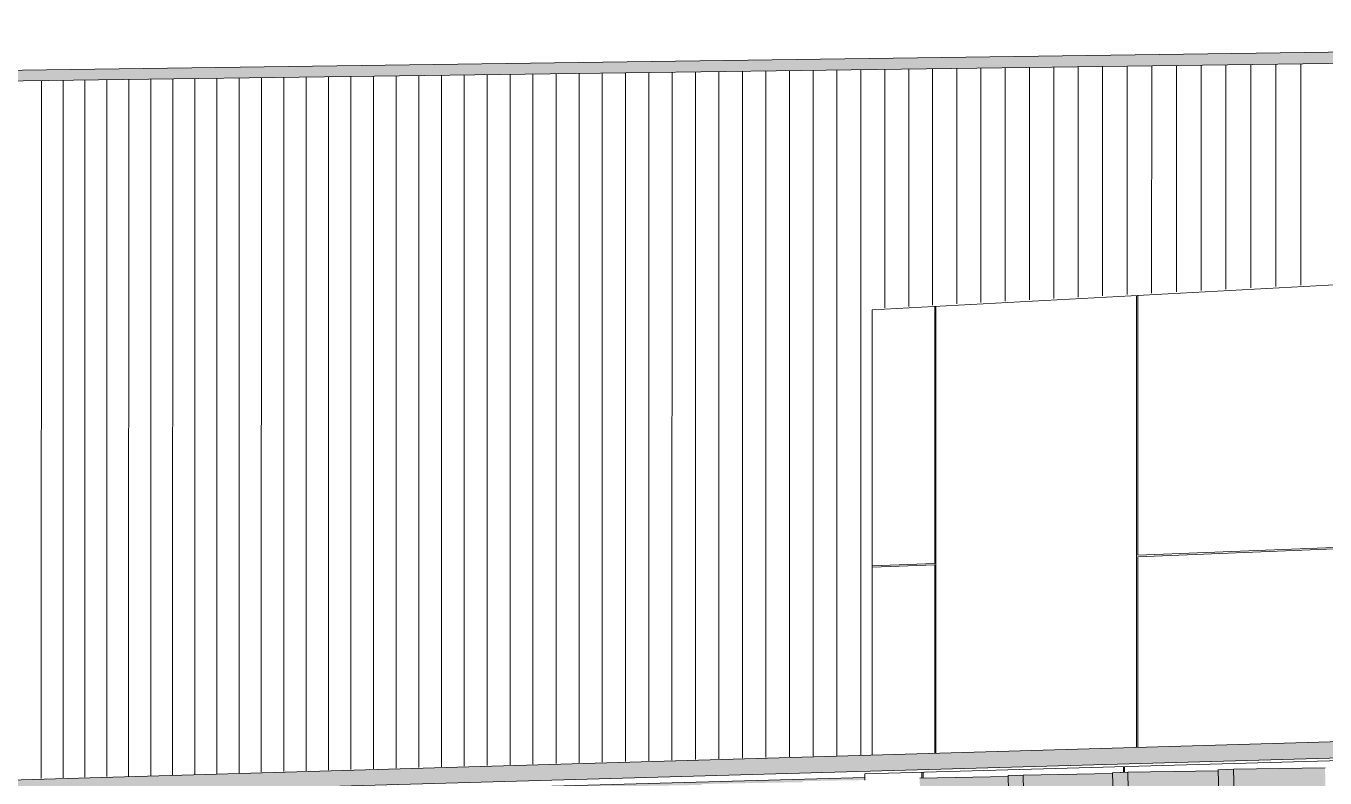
# Model space of a CAD drawing. Header units: inches. Extents: x 31155.6 to 31160.43, y 58.98 to 66.18.
# Drawn here: x 31155.9756 to 31156.0928, y 59.2116 to 59.2794 of the extents above; entities that cross this region are included whole.
import ezdxf

# ---------------------------------------------------------------- set-up
doc = ezdxf.new("R2010")
doc.units = ezdxf.units.IN
doc.header["$MEASUREMENT"] = 0
for name, color, linetype, lineweight in [('A-CLNG', 13, 'Continuous', 13), ('A-ROOF', 132, 'Continuous', 13), ('A-WALL-PATT', 111, 'Continuous', 13), ('L-SITE-WALL', 31, 'Continuous', 13), ('S-BEAM', 12, 'Continuous', 9)]:
    doc.layers.add(name, color=color, linetype=linetype, lineweight=lineweight)

# ---------------------------------------------------------------- blocks, each defined once
blk = doc.blocks.new('FP_3-Looking North East')
at = {"layer": 'A-WALL-PATT', "lineweight": 9}
for p, q in [((31156.01516, 59.21268), (31156.01516, 59.27501)), ((31156.01722, 59.21274), (31156.01722, 59.27504)), ((31156.01929, 59.2128), (31156.01929, 59.27507)), ((31156.02136, 59.21286), (31156.02136, 59.27509)), ((31156.02344, 59.21292), (31156.02344, 59.27512)), ((31156.02552, 59.21298), (31156.02552, 59.27515)), ((31156.02761, 59.21304), (31156.02761, 59.27518)), ((31156.0297, 59.2131), (31156.0297, 59.2752)), ((31156.0318, 59.21316), (31156.0318, 59.27523)), ((31156.0339, 59.21322), (31156.03391, 59.27526)), ((31156.03601, 59.21328), (31156.03602, 59.27529)), ((31156.03813, 59.21334), (31156.03813, 59.27532)), ((31156.04025, 59.21341), (31156.04025, 59.27534)), ((31156.04238, 59.21347), (31156.04238, 59.27537)), ((31156.04451, 59.21353), (31156.04451, 59.2754)), ((31156.04665, 59.21359), (31156.04665, 59.27543)), ((31156.04879, 59.21366), (31156.04879, 59.27546)), ((31156.05094, 59.21372), (31156.05094, 59.27548)), ((31156.0531, 59.25403), (31156.0531, 59.27551)), ((31156.05526, 59.25414), (31156.05526, 59.27554)), ((31156.05742, 59.25426), (31156.05742, 59.27557)), ((31156.05959, 59.25438), (31156.0596, 59.2756)), ((31156.06177, 59.2545), (31156.06177, 59.27563)), ((31156.06396, 59.25461), (31156.06396, 59.27566)), ((31156.06615, 59.25473), (31156.06615, 59.27568)), ((31156.06834, 59.25485), (31156.06834, 59.27571)), ((31156.07054, 59.25497), (31156.07054, 59.27574)), ((31156.07275, 59.25509), (31156.07275, 59.27577)), ((31156.07497, 59.25521), (31156.07497, 59.2758)), ((31156.07718, 59.25533), (31156.07719, 59.27583)), ((31156.07941, 59.25545), (31156.07941, 59.27586)), ((31156.08164, 59.25557), (31156.08164, 59.27589)), ((31156.08388, 59.25569), (31156.08388, 59.27592)), ((31156.08612, 59.25581), (31156.08612, 59.27595)), ((31156.08837, 59.25593), (31156.08837, 59.27598)), ((31156.09063, 59.25605), (31156.09063, 59.27601)), ((31155.977, 59.21156), (31155.97701, 59.27451)), ((31155.97897, 59.21162), (31155.97897, 59.27454)), ((31155.98093, 59.21168), (31155.98094, 59.27456)), ((31155.98291, 59.21174), (31155.98291, 59.27459)), ((31155.98488, 59.21179), (31155.98489, 59.27461)), ((31155.98687, 59.21185), (31155.98687, 59.27464)), ((31155.98885, 59.21191), (31155.98886, 59.27467)), ((31155.99085, 59.21197), (31155.99085, 59.27469)), ((31155.99284, 59.21203), (31155.99285, 59.27472)), ((31155.99485, 59.21208), (31155.99485, 59.27475)), ((31155.99685, 59.21214), (31155.99686, 59.27477)), ((31155.99887, 59.2122), (31155.99887, 59.2748)), ((31156.00089, 59.21226), (31156.00089, 59.27483)), ((31156.00291, 59.21232), (31156.00291, 59.27485)), ((31156.00494, 59.21238), (31156.00494, 59.27488)), ((31156.00697, 59.21244), (31156.00698, 59.27491)), ((31156.00901, 59.2125), (31156.00901, 59.27493)), ((31156.01106, 59.21256), (31156.01106, 59.27496)), ((31156.01311, 59.21262), (31156.01311, 59.27499))]:
    blk.add_line(p, q, dxfattribs=at)
blk = doc.blocks.new('FP_5-Looking North East')
at = {"layer": 'A-WALL-PATT', "lineweight": 9}
for p, q in [((31156.05645, 59.21162), (31156.05645, 59.21214)), ((31156.05655, 59.21162), (31156.05655, 59.21214)), ((31156.07463, 59.21213), (31156.07463, 59.21265)), ((31156.07473, 59.21213), (31156.07473, 59.21265))]:
    blk.add_line(p, q, dxfattribs=at)
blk = doc.blocks.new('FP_16-Looking North East')
at = {"layer": 'A-WALL-PATT', "lineweight": 9}
for p, q in [((31156.07582, 59.21438), (31156.07582, 59.25513)), ((31156.07592, 59.2317), (31156.07592, 59.25514)), ((31156.05762, 59.23097), (31156.05762, 59.25415)), ((31156.05771, 59.21385), (31156.05771, 59.25415)), ((31156.09444, 59.23243), (31156.07592, 59.2317)), ((31156.07592, 59.23157), (31156.09444, 59.23231)), ((31156.05762, 59.23097), (31156.05195, 59.23075)), ((31156.05195, 59.23063), (31156.05762, 59.23085)), ((31156.05762, 59.21385), (31156.05762, 59.23085)), ((31156.07592, 59.21438), (31156.07592, 59.23157))]:
    blk.add_line(p, q, dxfattribs=at)

msp = doc.modelspace()

# ---------------------------------------------------------------- hatches: boundary and pattern name
at = {"layer": 'A-CLNG'}
h = msp.add_hatch(color=256, dxfattribs=at)
h.paths.add_polyline_path([(31155.65186, 59.19705), (31155.70448, 59.19836), (31155.70448, 59.19865), (31155.86647, 59.2027), (31155.86647, 59.20241), (31155.86746, 59.20241), (31156.03862, 59.20669), (31156.03862, 59.20707), (31156.0513, 59.20739), (31156.0513, 59.2078), (31156.04872, 59.20774), (31156.04872, 59.20771), (31156.0413, 59.20756), (31156.03987, 59.2075), (31156.03987, 59.20749), (31156.03255, 59.20733), (31156.03113, 59.20727), (31156.03113, 59.20727), (31156.02381, 59.20711), (31156.02247, 59.20708), (31156.02247, 59.20705), (31156.01506, 59.20689), (31156.01392, 59.20685), (31156.01392, 59.20683), (31156.00626, 59.20666), (31156.00545, 59.20663), (31156.00545, 59.20661), (31155.99756, 59.20644), (31155.99707, 59.20641), (31155.99707, 59.2064), (31155.99319, 59.20631), (31155.98881, 59.20619), (31155.98878, 59.20619), (31155.65186, 59.19762), (31155.65186, 59.19717)], flags=0)
h.paths.add_polyline_path([(31155.65187, 59.20041), (31155.6527, 59.20042), (31155.65658, 59.2005), (31155.65657, 59.20054), (31155.66039, 59.20062), (31155.66187, 59.20065), (31155.66187, 59.20068), (31155.66292, 59.20071), (31155.66721, 59.2008), (31155.66721, 59.20083), (31155.66915, 59.20088), (31155.6726, 59.20094), (31155.6726, 59.20098), (31155.67348, 59.201), (31155.67803, 59.20109), (31155.67803, 59.20113), (31155.67893, 59.20115), (31155.68351, 59.20125), (31155.68351, 59.20128), (31155.68668, 59.20135), (31155.68904, 59.2014), (31155.68904, 59.20144), (31155.68995, 59.20146), (31155.69462, 59.20155), (31155.69463, 59.20159), (31155.69554, 59.20162), (31155.70025, 59.20171), (31155.70025, 59.20175), (31155.70421, 59.20183), (31155.70593, 59.20187), (31155.70593, 59.2019), (31155.7086, 59.20196), (31155.71166, 59.20202), (31155.71166, 59.20206), (31155.71298, 59.2021), (31155.71745, 59.20218), (31155.71744, 59.20222), (31155.72174, 59.20231), (31155.72328, 59.20234), (31155.72328, 59.20239), (31155.72802, 59.20249), (31155.72917, 59.20251), (31155.72917, 59.20255), (31155.73375, 59.20265), (31155.73511, 59.20267), (31155.73511, 59.20271), (31155.73954, 59.20281), (31155.74111, 59.20284), (31155.74111, 59.20288), (31155.74538, 59.20297), (31155.74716, 59.203), (31155.74716, 59.20305), (31155.75127, 59.20313), (31155.75327, 59.20317), (31155.75327, 59.20322), (31155.75722, 59.2033), (31155.75944, 59.20334), (31155.75944, 59.20339), (31155.76322, 59.20347), (31155.76566, 59.20352), (31155.76566, 59.20356), (31155.76927, 59.20364), (31155.77195, 59.20369), (31155.77194, 59.20374), (31155.77538, 59.20381), (31155.77829, 59.20386), (31155.77829, 59.20391), (31155.78155, 59.20398), (31155.78469, 59.20404), (31155.78469, 59.20409), (31155.78777, 59.20416), (31155.79116, 59.20422), (31155.79115, 59.20427), (31155.79405, 59.20433), (31155.79768, 59.2044), (31155.79768, 59.20445), (31155.80039, 59.20451), (31155.80427, 59.20458), (31155.80427, 59.20463), (31155.80679, 59.20469), (31155.81092, 59.20477), (31155.81092, 59.20482), (31155.81324, 59.20487), (31155.81764, 59.20495), (31155.81764, 59.205), (31155.81976, 59.20505), (31155.82443, 59.20514), (31155.82443, 59.20519), (31155.82634, 59.20524), (31155.83128, 59.20533), (31155.83128, 59.20538), (31155.83299, 59.20542), (31155.8382, 59.20552), (31155.83819, 59.20557), (31155.8397, 59.20561), (31155.84518, 59.20571), (31155.84518, 59.20577), (31155.84647, 59.2058), (31155.85224, 59.20591), (31155.85224, 59.20596), (31155.85337, 59.20599), (31155.85937, 59.2061), (31155.85937, 59.20616), (31155.86051, 59.20619), (31155.86657, 59.2063), (31155.86657, 59.20636), (31155.86772, 59.20639), (31155.87384, 59.2065), (31155.87384, 59.20656), (31155.87501, 59.20659), (31155.88119, 59.20671), (31155.88119, 59.20676), (31155.88236, 59.2068), (31155.88862, 59.20691), (31155.88861, 59.20697), (31155.8898, 59.207), (31155.89611, 59.20712), (31155.89611, 59.20718), (31155.89731, 59.20721), (31155.90369, 59.20733), (31155.90369, 59.20739), (31155.90567, 59.20744), (31155.91135, 59.20754), (31155.91135, 59.2076), (31155.91443, 59.20767), (31155.91908, 59.20775), (31155.91908, 59.20782), (31155.92318, 59.2079), (31155.9269, 59.20797), (31155.9269, 59.20803), (31155.92814, 59.20807), (31155.9348, 59.20819), (31155.9348, 59.20825), (31155.93606, 59.20829), (31155.94279, 59.20841), (31155.94279, 59.20847), (31155.94405, 59.20851), (31155.95086, 59.20863), (31155.95086, 59.2087), (31155.95213, 59.20873), (31155.95901, 59.20885), (31155.95901, 59.20892), (31155.9603, 59.20896), (31155.96726, 59.20908), (31155.96726, 59.20915), (31155.96856, 59.20919), (31155.97559, 59.20931), (31155.97559, 59.20938), (31155.97691, 59.20942), (31155.98402, 59.20954), (31155.98402, 59.20962), (31155.98535, 59.20965), (31155.99254, 59.20978), (31155.99254, 59.20985), (31155.99388, 59.20989), (31156.00115, 59.21001), (31156.00115, 59.21009), (31156.00545, 59.21018), (31156.00986, 59.21025), (31156.00986, 59.21033), (31156.01392, 59.21042), (31156.01866, 59.2105), (31156.01866, 59.21058), (31156.02247, 59.21066), (31156.02757, 59.21074), (31156.02757, 59.21082), (31156.03113, 59.2109), (31156.03657, 59.21099), (31156.03657, 59.21107), (31156.03987, 59.21114), (31156.04568, 59.21124), (31156.04568, 59.21133), (31156.04872, 59.21139), (31156.0513, 59.21143), (31156.0513, 59.21167), (31155.65187, 59.20055), (31155.65187, 59.20041)], flags=0)
h.paths.add_polyline_path([(31156.13216, 59.20943), (31156.23764, 59.21208), (31156.23764, 59.21217), (31156.13216, 59.2095)], flags=0)
at = {"layer": 'A-ROOF'}
for points in [[(31155.902, 59.27352), (31156.26464, 59.2783), (31156.26464, 59.27943), (31155.902, 59.27444)], [(31155.62791, 59.20029), (31156.10134, 59.21365), (31156.10131, 59.21376), (31156.10119, 59.21378), (31156.10115, 59.21385), (31156.10115, 59.21399), (31156.1012, 59.21407), (31156.10128, 59.21408), (31156.10354, 59.21414), (31156.10354, 59.21517), (31155.62791, 59.20135)]]:
    msp.add_hatch(color=256, dxfattribs=at).paths.add_polyline_path(points, flags=0)
at = {"layer": 'S-BEAM'}
for points in [[(31156.05635, 59.208), (31156.07515, 59.20839), (31156.07515, 59.20843), (31156.06431, 59.2082), (31156.06422, 59.21175), (31156.05625, 59.21161)], [(31156.06432, 59.2082), (31156.06568, 59.20824), (31156.06558, 59.21187), (31156.06422, 59.21183)], [(31156.06568, 59.20824), (31156.0844, 59.20863), (31156.0844, 59.20867), (31156.07373, 59.20844), (31156.07364, 59.21201), (31156.06558, 59.21187)], [(31156.07374, 59.20844), (31156.07512, 59.20848), (31156.07502, 59.21213), (31156.07365, 59.21209)], [(31156.07512, 59.20848), (31156.09376, 59.20886), (31156.09376, 59.20891), (31156.08327, 59.20869), (31156.08317, 59.21227), (31156.07502, 59.21213)], [(31156.08327, 59.20869), (31156.08467, 59.20872), (31156.08457, 59.2124), (31156.08318, 59.21236)], [(31156.08467, 59.20872), (31156.10322, 59.2091), (31156.10322, 59.20915), (31156.09291, 59.20893), (31156.09282, 59.21253), (31156.08457, 59.2124), (31156.08459, 59.21164)]]:
    msp.add_hatch(color=256, dxfattribs=at).paths.add_polyline_path(points, flags=0)

# ---------------------------------------------------------------- linework, layer by layer
at = {"layer": 'A-CLNG'}
msp.add_line((31155.65187, 59.20055), (31156.0513, 59.21167), dxfattribs=at)
at = {"layer": 'A-ROOF'}
for p, q in [((31155.902, 59.27444), (31156.26464, 59.27943)), ((31156.26464, 59.2783), (31155.902, 59.27352)), ((31155.62791, 59.20135), (31156.10354, 59.21517)), ((31156.10134, 59.21363), (31155.62791, 59.20029))]:
    msp.add_line(p, q, dxfattribs=at)
at = {"layer": 'L-SITE-WALL'}
for p, q in [((31156.24279, 59.26413), (31156.05195, 59.25384)), ((31156.05195, 59.25384), (31156.05195, 59.21368)), ((31156.10136, 59.2134), (31156.0513, 59.212)), ((31156.0513, 59.212), (31156.0513, 59.21143))]:
    msp.add_line(p, q, dxfattribs=at)
at = {"layer": 'S-BEAM'}
for p, q in [((31156.05625, 59.21161), (31156.06422, 59.21175)), ((31156.06558, 59.21187), (31156.06422, 59.21183)), ((31156.06422, 59.21183), (31156.06432, 59.2082)), ((31156.06558, 59.21187), (31156.07364, 59.21201)), ((31156.06568, 59.20824), (31156.06558, 59.21187)), ((31156.07502, 59.21213), (31156.07365, 59.21209)), ((31156.07365, 59.21209), (31156.07374, 59.20844)), ((31156.07502, 59.21213), (31156.08317, 59.21227)), ((31156.07512, 59.20848), (31156.07502, 59.21213)), ((31156.08457, 59.2124), (31156.08318, 59.21236)), ((31156.08318, 59.21236), (31156.08327, 59.20869)), ((31156.08457, 59.2124), (31156.09282, 59.21253)), ((31156.08467, 59.20872), (31156.08457, 59.2124))]:
    msp.add_line(p, q, dxfattribs=at)

# ---------------------------------------------------------------- block references
at = {"layer": 'L-SITE-WALL', "lineweight": 9}
for name in ['FP_3-Looking North East', 'FP_16-Looking North East', 'FP_5-Looking North East']:
    msp.add_blockref(name, (0, 0), dxfattribs=at)

doc.saveas('drawing.dxf')
